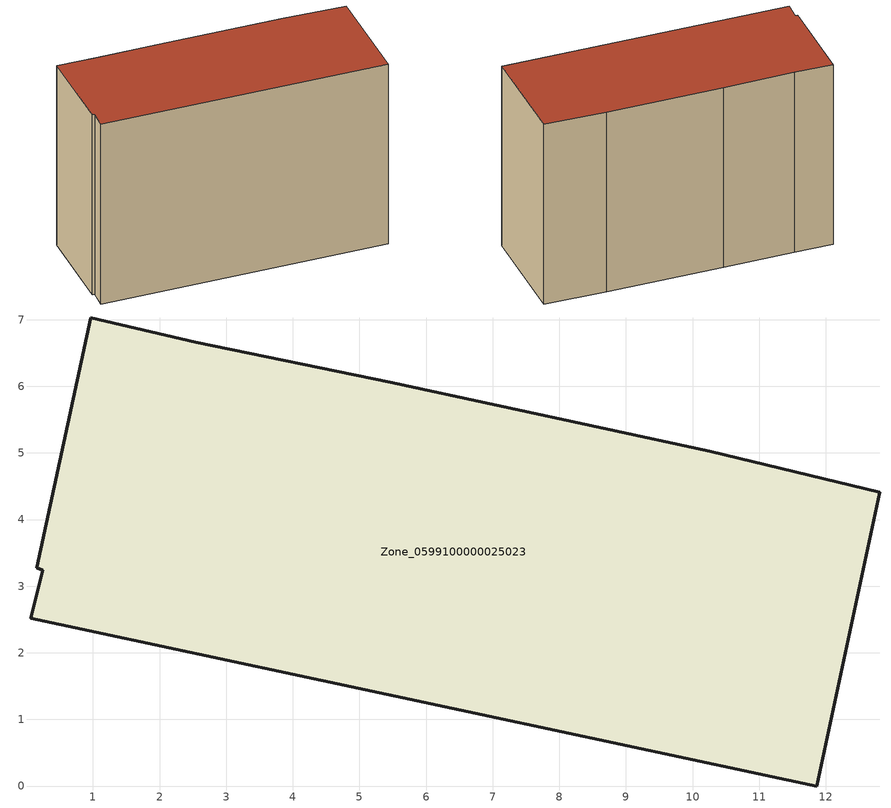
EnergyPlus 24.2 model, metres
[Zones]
Zone_0599100000025023
 floor ground (C_G): 0.07,2.52 0.24,3.24 0.16,3.28 0.97,7.03 2.54,6.66 5.46,6.06 10.26,5.03 12.81,4.41 11.86,0 z0
 wall outside (C_F): 11.86,0 12.81,4.41 10.26,5.03 5.46,6.06 2.54,6.66 0.97,7.03 0.16,3.28 0.24,3.24 0.07,2.52 11.86,0 z0:8.36
 roof outside (C_R): 0.24,3.24 0.07,2.52 11.86,0 12.81,4.41 10.26,5.03 5.46,6.06 2.54,6.66 0.97,7.03 0.16,3.28 z8.36
[BUILDING]
Pand.0599100000025023: North Axis=0; Terrain=City; Loads Convergence Tolerance Value=0.04; Temperature Convergence Tolerance Value=0.4; Solar Distribution=FullExterior; Maximum Number of Warmup Days=25; Minimum Number of Warmup Days=1
[Site:Location]
Rotterdam.The.Hague.AP_ZH_NLD Design_Conditions: Latitude=51.96; Longitude=4.45; Time Zone=1; Elevation=-4.5
[SITE:GROUNDTEMPERATURE:BUILDINGSURFACE]
18, 18, 18, 18, 18, 18, 18, 18, 18, 18, 18, 18
[MATERIAL] Thermal Absorptance=0.9; Solar Absorptance=0.7; Visible Absorptance=0.7
Name | Roughness | Thickness | Conductivity | Density | Specific Heat
G.TC.1975-1991 | MediumSmooth | 0.15 | 0.288461 | 540 | 1210
F.TC.1975-1991 | Rough | 0.3 | 0.230769 | 1920 | 840
R.TC.1975-1991 | MediumRough | 0.2 | 0.153846 | 1500 | 1000
[CONSTRUCTION]
C_G: G.TC.1975-1991
C_F: F.TC.1975-1991
C_R: R.TC.1975-1991
[ZONE]
Zone_0599100000025023: Type=1; Multiplier=1; Ceiling Height=Autocalculate; Volume=Autocalculate; Floor Area=autocalculate; Part of Total Floor Area=Yes
[ZONEINFILTRATION:DESIGNFLOWRATE]
Infil_Zone_0599100000025023: Zone or ZoneList or Space or SpaceList=Zone_0599100000025023; Schedule=AlwaysOn; Design Flow Rate Calculation Method=Flow/Area; Flow Rate per Floor Area=0.003; Constant Term Coefficient=1; Temperature Term Coefficient=0; Velocity Term Coefficient=0; Velocity Squared Term Coefficient=0
[HVACTEMPLATE:ZONE:IDEALLOADSAIRSYSTEM]
Zone_0599100000025023: Maximum Heating Supply Air Temperature=50; Minimum Cooling Supply Air Temperature=13; Maximum Heating Supply Air Humidity Ratio=0.0156; Minimum Cooling Supply Air Humidity Ratio=0.0077; Heating Limit=NoLimit; Cooling Limit=NoLimit; Dehumidification Control Type=ConstantSensibleHeatRatio; Cooling Sensible Heat Ratio=0.7; Dehumidification Setpoint=60; Humidification Control Type=None; Humidification Setpoint=30; Outdoor Air Method=None; Outdoor Air Flow Rate per Person=0.00944; Outdoor Air Flow Rate per Zone Floor Area=0; Outdoor Air Flow Rate per Zone=0; Demand Controlled Ventilation Type=None; Outdoor Air Economizer Type=NoEconomizer; Heat Recovery Type=None; Sensible Heat Recovery Effectiveness=0.7; Latent Heat Recovery Effectiveness=0.65
[ZONECONTROL:THERMOSTAT]
ThermostatControl_Zone_0599100000025023: Zone or ZoneList=Zone_0599100000025023; Control Type Schedule=DualSetpointControlType; Control 1=Thermostat_Zone_0599100000025023; Temperature Difference Between Cutout And Setpoint=0
[THERMOSTATSETPOINT:DUALSETPOINT]
Thermostat_Zone_0599100000025023: Heating Setpoint Temperature Schedule=HeatingSetpoint_Zone_0599100000025023; Cooling Setpoint Temperature Schedule=CoolingSetpoint_Zone_0599100000025023
[SCHEDULE:COMPACT]
HeatingSetpoint_Zone_0599100000025023: Through: 12/31, For: AllDays, Until: 24:00, 21
CoolingSetpoint_Zone_0599100000025023: Through: 12/31, For: AllDays, Until: 24:00, 24
DualSetpointControlType: Through: 12/31, For: AllDays, Until: 24:00, 4
AlwaysOn: Through: 12/31, For: AllDays, Until: 24:00, 1
